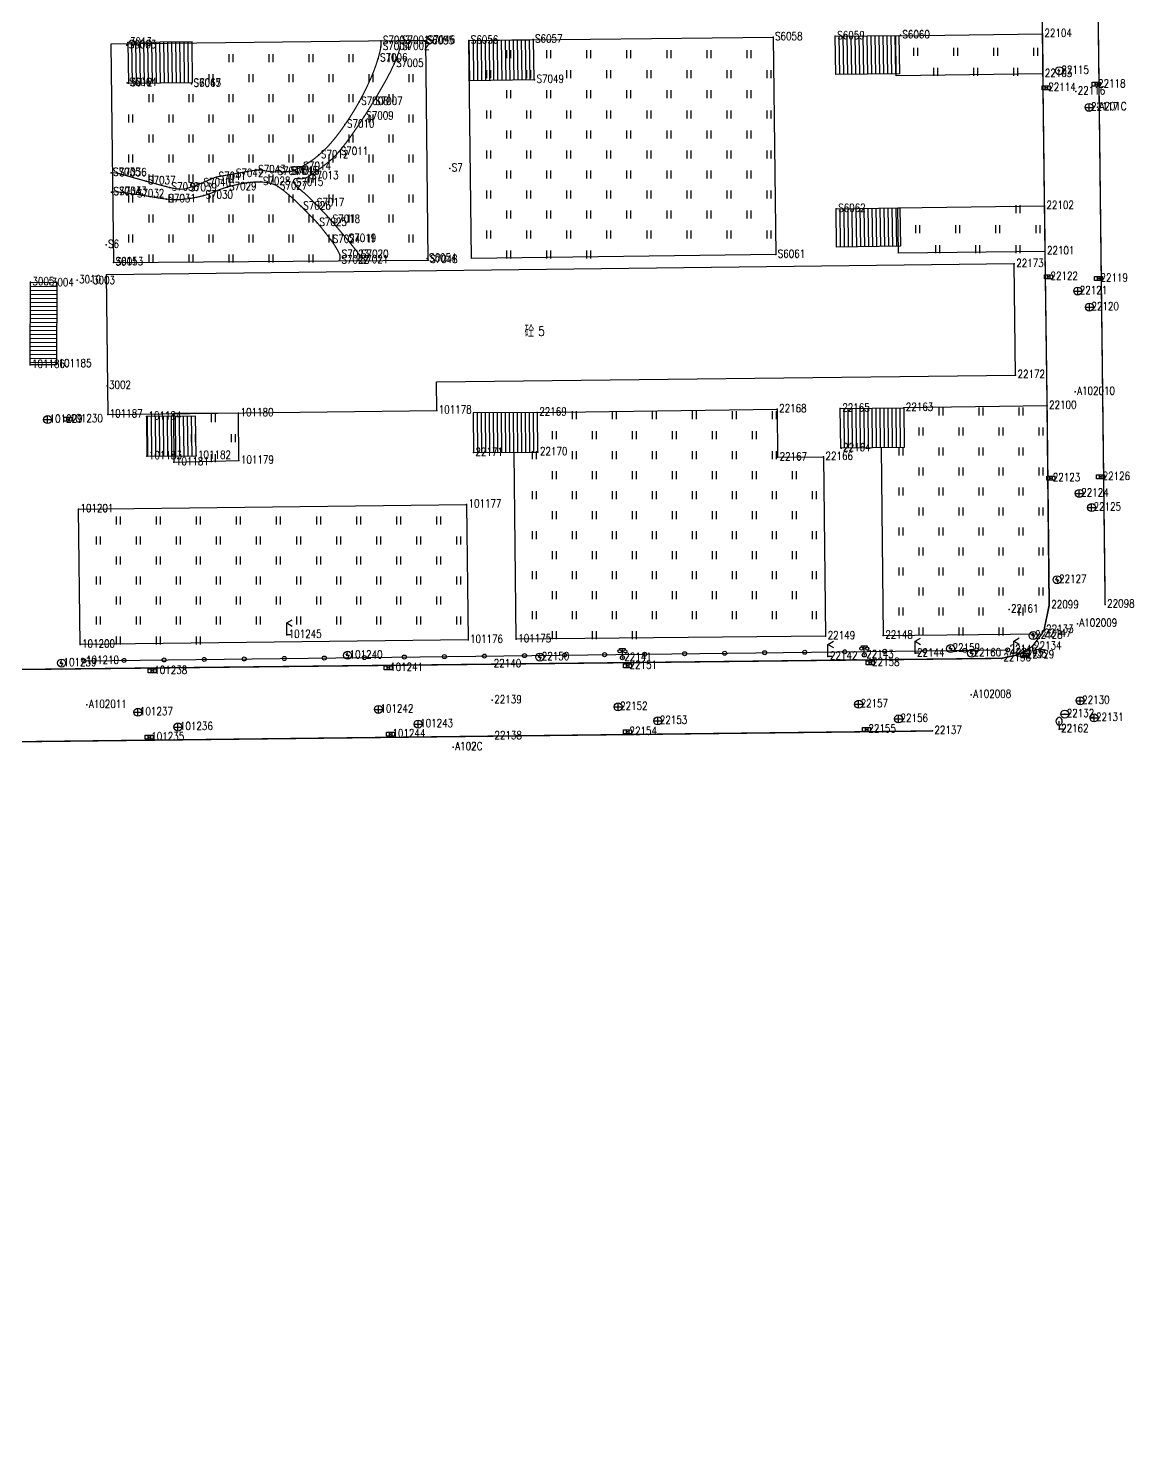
# Model space of a CAD drawing. Extents: x 871 to 1485, y 1110 to 1501.
# Drawn here: x 1347.4 to 1485.4, y 1109.8 to 1285.9 of the extents above; entities that cross this region are included whole.
import ezdxf
from ezdxf.enums import TextEntityAlignment as Align

# ---------------------------------------------------------------- set-up
doc = ezdxf.new("R2010")
doc.units = 0
doc.header["$LTSCALE"] = 0.5
doc.header["$PDSIZE"] = 0.2
doc.linetypes.add('X3', pattern=[5, 4, -1])
doc.layers.get('0').update_dxf_attribs({"linetype": 'CONTINUOUS'})
doc.layers.add('ASSIST', color=7, linetype='CONTINUOUS', plot=False)
for name, color, linetype in [('DLDW', 11, 'CONTINUOUS'), ('DLSS', 4, 'CONTINUOUS'), ('GXYZ', 2, 'CONTINUOUS'), ('JMD', 6, 'CONTINUOUS'), ('ZBTZ', 3, 'CONTINUOUS'), ('ZDH', 1, 'CONTINUOUS')]:
    doc.layers.add(name, color=color, linetype=linetype)
doc.styles.add('HZ', font='rs.shx', dxfattribs={"width": 0.8, "bigfont": 'hztxt.shx'})
doc.linetypes.add('1161', pattern='A,0,[149,AAA.SHX,S=0.15,R=0,X=0,Y=0],-1.6', length=1.6)

# ---------------------------------------------------------------- blocks, each defined once
blk = doc.blocks.new('gc097')
for p, q in [((-0.7, 2), (-0.7, 2.3)), ((-0.7, 2.3), (0.7, 2.3)), ((0, 0.5), (0, 2.3)), ((0.7, 2.3), (0.7, 2))]:
    blk.add_line(p, q)
for centre, radius in [((-0.7, 1.6), 0.4), ((0, 0), 0.5), ((0.73, 1.6), 0.4)]:
    blk.add_circle(centre, radius)
blk = doc.blocks.new('gc143')
for p, q in [((0, 1), (0, 2)), ((0, 1), (0, 0)), ((1, 0), (0, 0))]:
    blk.add_line(p, q)
for centre, start, end in [((0.225, 2), 102.68038, 257.31962), ((-0.225, 2), 282.68038, 77.31962)]:
    blk.add_arc(centre, 1.025, start, end)
blk = doc.blocks.new('gc052')
for p, q in [((0, 3), (1.39, 3.8)), ((0, 3), (1.39, 2.2)), ((0, 0), (0, 3)), ((1, 0), (0, 0))]:
    blk.add_line(p, q)
blk = doc.blocks.new('gc042')
blk.add_line((-1, 0), (1, 0))
blk.add_circle((0, 0), 1)
blk = doc.blocks.new('gc041')
for p, q in [((-1, 0.5), (1, 0.5)), ((-1, -0.5), (-1, 0.5)), ((-0.33, 0.5), (-0.33, -0.5)), ((0.33, 0.5), (0.33, -0.5)), ((1, 0.5), (1, -0.5)), ((1, -0.5), (-1, -0.5))]:
    blk.add_line(p, q)
blk = doc.blocks.new('gc043')
for p, q in [((-1, 0), (1, 0)), ((0, -1), (0, 1))]:
    blk.add_line(p, q)
blk.add_circle((0, 0), 1)
blk = doc.blocks.new('gc050')
for p, q in [((-0.35, 0), (0.05, 0.69)), ((-0.35, 0), (0.35, 0)), ((0.35, 0), (-0.06, -0.69))]:
    blk.add_line(p, q)
blk.add_circle((0, 0), 1)
blk = doc.blocks.new('gc188')
blk.add_circle((0, 0), 1)
blk = doc.blocks.new('gc170')
at = {"linetype": 'Continuous'}
blk.add_circle((0, 0), 0.5, dxfattribs=at)
blk = doc.blocks.new('gc323')
at = {"flags": 128}
for points in [[(-0.5, 0), (-0.5, 2)], [(0.5, 0), (0.5, 2)]]:
    blk.add_lwpolyline(points, dxfattribs=at)

msp = doc.modelspace()

# ---------------------------------------------------------------- linework, layer by layer
at = {"layer": 'ASSIST', "linetype": 'Continuous', "flags": 128}
for points in [[(1359.88, 1279.04), (1367.88, 1279.14), (1367.82, 1284.21), (1359.82, 1284.12)], [(1402.39, 1284.36), (1410.41, 1284.49), (1410.49, 1279.47), (1402.47, 1279.34)], [(1347.59, 1243.86), (1347.64, 1254.18), (1350.95, 1254.16), (1350.91, 1243.85)], [(1448.78, 1238.39), (1456.71, 1238.49), (1456.77, 1233.52), (1448.84, 1233.43)], [(1362.19, 1232.44), (1368.32, 1232.5), (1368.27, 1237.45), (1362.14, 1237.4)], [(1402.96, 1232.88), (1411.02, 1232.93), (1410.98, 1237.9), (1402.93, 1237.84)]]:
    msp.add_lwpolyline(points, close=True, dxfattribs=at)
for points, elevation in [([(1448.15, 1284.92), (1456.1, 1285.01), (1456.16, 1280.23), (1448.21, 1280.13)], -0.06), ([(1448.27, 1263.36), (1456.22, 1263.45), (1456.28, 1258.67), (1448.32, 1258.57)], -0.07)]:
    msp.add_lwpolyline(points, close=True, dxfattribs=dict(at, elevation=elevation))
msp.add_lwpolyline([(1354.34, 1206.86), (1469.67, 1208.24)], dxfattribs=at)
at = {"layer": 'DLSS', "linetype": 'Continuous', "const_width": 0.175, "flags": 128}
for points in [[(1480.04, 1455.48), (1480.28, 1433.69), (1479.59, 1405.43), (1481.85, 1213.92)], [(1473.21, 1355.64), (1474.02, 1285.2), (1474.07, 1280.2), (1474.27, 1263.71), (1474.34, 1258.03), (1474.6, 1238.74), (1474.88, 1213.81), (1474.23, 1210.75), (1473.97, 1210.26), (1472.73, 1208.65), (1470.95, 1207.62), (1468.9, 1207.18), (1405.25, 1206.45), (1342.91, 1205.75), (1341.04, 1208.75)], [(1460.28, 1198.11), (1405.34, 1197.46), (1185.35, 1194.86), (1181.21, 1194.7), (1178.12, 1194.63), (1169.91, 1193.95), (1160.64, 1192.83), (1153.46, 1191.63), (1141.84, 1189.13), (1126.8, 1184.82), (1111.38, 1179.02), (1097.35, 1172.43), (1084.6, 1165.25), (1072.9, 1158.29), (1053.39, 1146.69), (1039.51, 1138.39), (1032.84, 1134.46), (1024.77, 1130.12), (1023.39, 1129.44), (1014.66, 1125.38), (996.71, 1118.23), (983.05, 1114.36), (961.33, 1109.88)]]:
    msp.add_lwpolyline(points, dxfattribs=at)
at = {"layer": 'DLSS', "linetype": 'X3', "const_width": 0.15, "flags": 128}
for points in [[(1391.41, 1284.32, -0.019798), (1391.43, 1283.8, -0.044197), (1391.4, 1283.57, -0.01488), (1391.27, 1282.92, -0.012362), (1391.06, 1282.14, -0.030659), (1390.17, 1279.7, -0.024033), (1388.7, 1276.73, -0.012147), (1387.92, 1275.4, -0.010166), (1386.92, 1273.86, -0.027893), (1385.13, 1271.52, -0.039962), (1383.67, 1270.07, -0.027626), (1382.58, 1269.24, -0.029723), (1381.49, 1268.6, -0.020346), (1380.37, 1268.08, -0.076901), (1380.06, 1268, -0.002517), (1379.96, 1268, -0.003565), (1379.88, 1267.99, -0.011307), (1379.49, 1267.98, -0.003584), (1378.25, 1267.96, -0.058186), (1376.78, 1268.13, 0.091451), (1375.84, 1268.18, 0.007981), (1375.29, 1268.1, 0.001972), (1373.05, 1267.71, 0.001264), (1371.07, 1267.36, 0.014371), (1370.89, 1267.32, 0.049551), (1370.45, 1267.17, -0.014824), (1369.02, 1266.56, -0.005857), (1367.84, 1266.11, -0.012163), (1367.26, 1265.91, -0.087104), (1366.41, 1265.8, -0.052848), (1365.02, 1266.01, -0.001908), (1363.92, 1266.3, -0.001132), (1362.08, 1266.8, -0.003479), (1359.99, 1267.39, 0.004799), (1358.47, 1267.82, 0.05447), (1358.36, 1267.83, 0.00954), (1357.71, 1267.85)], [(1388.64, 1256.93, 0.037738), (1388.72, 1257.49, 0.163576), (1388.69, 1257.62, 0.020384), (1388.27, 1258.2, 0.008342), (1387.15, 1259.58, 0.000916), (1385.36, 1261.71, 0.007068), (1385.13, 1261.99, 0.007453), (1385.01, 1262.12, 0.000504), (1383.16, 1264.06, 0.036947), (1381.21, 1265.84, -0.096313), (1380.54, 1266.6, -0.642969), (1380.91, 1267.13, 0.194144), (1382.44, 1267.42, 0.027393), (1384.86, 1269.19, 0.045952), (1386.14, 1270.45, 0.019898), (1387.48, 1272.17, 0.013249), (1389.33, 1274.89, 0.012932), (1391.84, 1279.05, 0.023361), (1393.06, 1281.45, 0.022864), (1393.55, 1282.67, 0.03124), (1393.81, 1283.6, 0.055703), (1393.82, 1283.8, 0.02118), (1393.79, 1284.34)], [(1357.75, 1265.44, -0.009466), (1358.34, 1265.47, -0.035206), (1358.49, 1265.46, -0.002773), (1359.32, 1265.36, -0.001682), (1360.69, 1265.17, -0.009878), (1362.67, 1264.86, 0.010052), (1364.62, 1264.56, 0.057092), (1366.59, 1264.52, 0.041404), (1369.26, 1264.99, 0.040136), (1370.6, 1265.47, -0.033597), (1372.2, 1266.06, -0.033503), (1374.67, 1266.6, -0.047909), (1376.43, 1266.7, -0.054744), (1377.73, 1266.5, -0.080724), (1378.55, 1266.14, -0.031595), (1379.71, 1265.26, -0.019162), (1381.47, 1263.64, -0.003371), (1383.02, 1262.07, -0.011105), (1383.47, 1261.58, -0.014558), (1383.99, 1260.97, -0.006159), (1385.14, 1259.48, -0.025567), (1385.87, 1258.4, -0.0376), (1386.27, 1257.6, -0.098562), (1386.31, 1257.43, -0.032574), (1386.27, 1256.89)]]:
    msp.add_lwpolyline(points, format="xyb", dxfattribs=at)
at = {"layer": 'JMD', "linetype": 'Continuous'}
for p, q in [((1367.82, 1284.21), (1359.82, 1284.12)), ((1360.38, 1279.05), (1360.32, 1284.12)), ((1360.88, 1279.06), (1360.82, 1284.13)), ((1361.38, 1279.06), (1361.32, 1284.13)), ((1361.88, 1279.07), (1361.82, 1284.14)), ((1362.38, 1279.07), (1362.32, 1284.15)), ((1362.88, 1279.08), (1362.82, 1284.15)), ((1363.38, 1279.09), (1363.32, 1284.16)), ((1363.88, 1279.09), (1363.82, 1284.16)), ((1364.38, 1279.1), (1364.32, 1284.17)), ((1364.88, 1279.1), (1364.82, 1284.18)), ((1365.38, 1279.11), (1365.32, 1284.18)), ((1365.88, 1279.11), (1365.82, 1284.19)), ((1366.38, 1279.12), (1366.32, 1284.19)), ((1366.88, 1279.13), (1366.82, 1284.2)), ((1367.38, 1279.13), (1367.32, 1284.21)), ((1367.88, 1279.14), (1367.82, 1284.21)), ((1402.39, 1284.36), (1410.41, 1284.49)), ((1402.41, 1284.36), (1402.49, 1279.34)), ((1402.91, 1284.37), (1402.99, 1279.35)), ((1403.41, 1284.38), (1403.49, 1279.36)), ((1403.91, 1284.39), (1403.99, 1279.37)), ((1404.41, 1284.4), (1404.49, 1279.37)), ((1404.91, 1284.4), (1404.99, 1279.38)), ((1405.41, 1284.41), (1405.49, 1279.39)), ((1405.91, 1284.42), (1405.99, 1279.4)), ((1406.41, 1284.43), (1406.49, 1279.41)), ((1406.91, 1284.44), (1406.99, 1279.41)), ((1407.41, 1284.44), (1407.49, 1279.42)), ((1407.91, 1284.45), (1407.99, 1279.43)), ((1408.41, 1284.46), (1408.49, 1279.44)), ((1408.91, 1284.47), (1408.99, 1279.45)), ((1409.41, 1284.48), (1409.49, 1279.45)), ((1409.91, 1284.48), (1409.99, 1279.46)), ((1410.41, 1284.49), (1410.49, 1279.47)), ((1448.15, 1284.92, -0.06), (1456.1, 1285.01, -0.06)), ((1448.6, 1284.92, -0.06), (1448.66, 1280.14, -0.06)), ((1449.1, 1284.93, -0.06), (1449.16, 1280.15, -0.06)), ((1449.6, 1284.94, -0.06), (1449.66, 1280.15, -0.06)), ((1450.1, 1284.94, -0.06), (1450.16, 1280.16, -0.06)), ((1450.6, 1284.95, -0.06), (1450.66, 1280.16, -0.06)), ((1451.1, 1284.95, -0.06), (1451.16, 1280.17, -0.06)), ((1451.6, 1284.96, -0.06), (1451.66, 1280.17, -0.06)), ((1452.1, 1284.97, -0.06), (1452.16, 1280.18, -0.06)), ((1452.6, 1284.97, -0.06), (1452.66, 1280.19, -0.06)), ((1453.1, 1284.98, -0.06), (1453.16, 1280.19, -0.06)), ((1453.6, 1284.98, -0.06), (1453.66, 1280.2, -0.06)), ((1454.1, 1284.99, -0.06), (1454.16, 1280.2, -0.06)), ((1454.6, 1285, -0.06), (1454.66, 1280.21, -0.06)), ((1455.1, 1285, -0.06), (1455.16, 1280.22, -0.06)), ((1455.6, 1285.01, -0.06), (1455.66, 1280.22, -0.06)), ((1456.1, 1285.01, -0.06), (1456.16, 1280.23, -0.06)), ((1359.88, 1279.04), (1367.88, 1279.14)), ((1410.49, 1279.47), (1402.47, 1279.34)), ((1456.16, 1280.23, -0.06), (1448.21, 1280.13, -0.06)), ((1448.27, 1263.36, -0.07), (1456.22, 1263.45, -0.07)), ((1448.72, 1263.36, -0.07), (1448.78, 1258.58, -0.07)), ((1449.22, 1263.37, -0.07), (1449.28, 1258.58, -0.07)), ((1449.72, 1263.38, -0.07), (1449.78, 1258.59, -0.07)), ((1450.22, 1263.38, -0.07), (1450.28, 1258.6, -0.07)), ((1450.72, 1263.39, -0.07), (1450.78, 1258.6, -0.07)), ((1451.22, 1263.39, -0.07), (1451.28, 1258.61, -0.07)), ((1451.72, 1263.4, -0.07), (1451.78, 1258.61, -0.07)), ((1452.22, 1263.4, -0.07), (1452.28, 1258.62, -0.07)), ((1452.72, 1263.41, -0.07), (1452.78, 1258.63, -0.07)), ((1453.22, 1263.42, -0.07), (1453.28, 1258.63, -0.07)), ((1453.72, 1263.42, -0.07), (1453.78, 1258.64, -0.07)), ((1454.22, 1263.43, -0.07), (1454.28, 1258.64, -0.07)), ((1454.72, 1263.43, -0.07), (1454.78, 1258.65, -0.07)), ((1455.22, 1263.44, -0.07), (1455.28, 1258.65, -0.07)), ((1455.72, 1263.45, -0.07), (1455.78, 1258.66, -0.07)), ((1456.22, 1263.45, -0.07), (1456.28, 1258.67, -0.07)), ((1456.28, 1258.67, -0.07), (1448.32, 1258.57, -0.07)), ((1347.59, 1243.86), (1347.64, 1254.18)), ((1347.64, 1254.18), (1350.95, 1254.16)), ((1350.95, 1254.16), (1350.91, 1243.85)), ((1347.63, 1253.18), (1350.95, 1253.16)), ((1347.63, 1252.68), (1350.95, 1252.66)), ((1347.64, 1253.68), (1350.95, 1253.66)), ((1347.62, 1251.18), (1350.94, 1251.16)), ((1347.62, 1250.68), (1350.94, 1250.66)), ((1347.63, 1252.18), (1350.95, 1252.16)), ((1347.63, 1251.68), (1350.94, 1251.66)), ((1347.61, 1249.18), (1350.93, 1249.16)), ((1347.62, 1250.18), (1350.94, 1250.16)), ((1347.62, 1249.68), (1350.93, 1249.66)), ((1347.61, 1248.68), (1350.93, 1248.66)), ((1347.61, 1248.18), (1350.93, 1248.16)), ((1347.61, 1247.68), (1350.92, 1247.66)), ((1347.61, 1247.18), (1350.92, 1247.16)), ((1347.6, 1246.68), (1350.92, 1246.66)), ((1347.6, 1246.18), (1350.92, 1246.16)), ((1347.6, 1245.68), (1350.91, 1245.66)), ((1347.6, 1245.18), (1350.91, 1245.16)), ((1347.59, 1244.68), (1350.91, 1244.66)), ((1347.59, 1244.18), (1350.91, 1244.16)), ((1448.78, 1238.39), (1456.71, 1238.49)), ((1449.21, 1238.4), (1449.27, 1233.43)), ((1449.71, 1238.4), (1449.77, 1233.44)), ((1450.21, 1238.41), (1450.27, 1233.44)), ((1450.71, 1238.42), (1450.77, 1233.45)), ((1451.21, 1238.42), (1451.27, 1233.45)), ((1451.71, 1238.43), (1451.77, 1233.46)), ((1452.21, 1238.43), (1452.27, 1233.47)), ((1452.71, 1238.44), (1452.77, 1233.47)), ((1453.21, 1238.45), (1453.27, 1233.48)), ((1453.71, 1238.45), (1453.77, 1233.49)), ((1454.21, 1238.46), (1454.27, 1233.49)), ((1454.71, 1238.46), (1454.77, 1233.5)), ((1455.21, 1238.47), (1455.27, 1233.5)), ((1455.71, 1238.48), (1455.77, 1233.51)), ((1456.21, 1238.48), (1456.27, 1233.52)), ((1456.71, 1238.49), (1456.77, 1233.52)), ((1368.27, 1237.45), (1362.14, 1237.4)), ((1362.32, 1232.44), (1362.27, 1237.4)), ((1362.82, 1232.45), (1362.77, 1237.4)), ((1363.32, 1232.45), (1363.27, 1237.41)), ((1363.82, 1232.46), (1363.77, 1237.41)), ((1364.32, 1232.46), (1364.27, 1237.42)), ((1364.82, 1232.47), (1364.77, 1237.42)), ((1365.32, 1232.47), (1365.27, 1237.42)), ((1365.82, 1232.48), (1365.77, 1237.43)), ((1366.32, 1232.48), (1366.27, 1237.43)), ((1366.82, 1232.48), (1366.77, 1237.44)), ((1367.32, 1232.49), (1367.27, 1237.44)), ((1367.82, 1232.49), (1367.77, 1237.45)), ((1368.32, 1232.5), (1368.27, 1237.45)), ((1410.98, 1237.9), (1402.93, 1237.84)), ((1403.02, 1232.88), (1402.98, 1237.84)), ((1403.52, 1232.88), (1403.48, 1237.85)), ((1404.02, 1232.88), (1403.98, 1237.85)), ((1404.52, 1232.89), (1404.48, 1237.85)), ((1405.02, 1232.89), (1404.98, 1237.86)), ((1405.52, 1232.89), (1405.48, 1237.86)), ((1406.02, 1232.9), (1405.98, 1237.87)), ((1406.52, 1232.9), (1406.48, 1237.87)), ((1407.02, 1232.9), (1406.98, 1237.87)), ((1407.52, 1232.91), (1407.48, 1237.88)), ((1408.02, 1232.91), (1407.98, 1237.88)), ((1408.52, 1232.92), (1408.48, 1237.88)), ((1409.02, 1232.92), (1408.98, 1237.89)), ((1409.52, 1232.92), (1409.48, 1237.89)), ((1410.02, 1232.93), (1409.98, 1237.89)), ((1410.52, 1232.93), (1410.48, 1237.9)), ((1411.02, 1232.93), (1410.98, 1237.9)), ((1402.96, 1232.88), (1411.02, 1232.93)), ((1456.77, 1233.52), (1448.84, 1233.43)), ((1362.19, 1232.44), (1368.32, 1232.5))]:
    msp.add_line(p, q, dxfattribs=at)
at = {"layer": 'JMD', "linetype": 'Continuous', "elevation": 10.66, "flags": 128}
msp.add_lwpolyline([(1357.29, 1237.66), (1398.38, 1238.15), (1398.34, 1241.73), (1470.66, 1242.58), (1470.5, 1256.46), (1357.08, 1255.08)], close=True, dxfattribs=at)
at = {"layer": 'ZBTZ', "linetype": '1161', "flags": 128}
for points in [[(1358.01, 1256.65), (1397.31, 1256.95), (1397, 1284.38), (1357.7, 1283.93)], [(1474.02, 1285.2), (1474.07, 1280.2), (1455.77, 1279.97), (1455.71, 1284.97)], [(1474.27, 1263.71), (1474.34, 1258.03), (1456.04, 1257.8), (1455.97, 1263.47)], [(1454.15, 1210.03), (1473.97, 1210.26), (1474.23, 1210.75), (1474.88, 1213.81), (1474.6, 1238.74), (1456.71, 1238.49), (1456.77, 1233.52), (1453.87, 1233.49)]]:
    msp.add_lwpolyline(points, close=True, dxfattribs=at)
for points, elevation in [([(1440.38, 1284.8), (1440.72, 1257.62), (1402.72, 1257.15), (1402.39, 1284.36)], 0.03), ([(1440.89, 1238.3), (1440.95, 1232.3), (1446.68, 1232.35), (1446.95, 1209.95), (1408.31, 1209.56), (1408.07, 1232.9), (1411.02, 1232.93), (1410.98, 1237.9)], 13.62), ([(1365.56, 1231.68), (1373.68, 1231.89), (1373.64, 1237.82), (1365.51, 1237.76)], 10.21), ([(1402.1, 1226.42), (1402.29, 1209.5), (1353.84, 1208.89), (1353.64, 1225.84)], 10.39)]:
    msp.add_lwpolyline(points, close=True, dxfattribs=dict(at, elevation=elevation))
at = {"layer": 'ZDH', "linetype": 'Continuous'}
for p in [(1359.82, 1284.12, 14.26), (1391.41, 1284.32, 10.55), (1393.79, 1284.34, 10.56), (1396.87, 1284.28, 0.03), (1397, 1284.38, 10.23), (1402.39, 1284.36, -0.04), (1410.41, 1284.49, 0.03), (1440.38, 1284.8, 0.03), (1448.15, 1284.92, -0.06), (1456.28, 1285.03, 0.03), (1474.02, 1285.2, 13.44), (1359.67, 1283.78, -0.03), (1391.4, 1283.57, 10.28), (1393.81, 1283.6, 10.29), (1391.06, 1282.14, 10.28), (1393.06, 1281.45, 10.32), (1476.14, 1280.6, 13.43), (1359.73, 1279.08, -0.03), (1359.88, 1279.04, 14.26), (1367.76, 1278.98, 10.28), (1367.77, 1278.98, -2.97), (1410.6, 1279.47, 10.41), (1474.07, 1280.2, 13.41), (1480.72, 1278.9, 13.4), (1474.5, 1278.45, 13.39), (1478.18, 1278.02, 13.44), (1388.7, 1276.73, 10.35), (1390.44, 1276.71, 10.33), (1479.84, 1276.02, 13.4), (1480.88, 1276.05, 13.4), (1480.88, 1276.05, 13.4), (1386.92, 1273.86, 10.36), (1389.33, 1274.89, 10.32), (1383.67, 1270.07, 10.35), (1386.14, 1270.45, 10.32), (1375.84, 1268.18, 10.35), (1381.49, 1268.6, 10.36), (1400, 1268.39, 11.7), (1400, 1268.39, 10.7), (1357.71, 1267.85, 10.55), (1358.47, 1267.82, 10.31), (1362.08, 1266.8, 10.27), (1369.02, 1266.56, 10.33), (1370.89, 1267.32, 10.33), (1373.05, 1267.71, 10.33), (1376.43, 1266.7, 10.36), (1378.25, 1267.96, 10.37), (1379.88, 1267.99, 10.36), (1380.06, 1268, 10.37), (1380.54, 1266.6, 10.37), (1382.44, 1267.42, 10.36), (1357.75, 1265.44, 10.55), (1358.49, 1265.46, 10.31), (1360.69, 1265.17, 10.28), (1364.62, 1264.56, 10.31), (1365.02, 1266.01, 10.29), (1367.26, 1265.91, 10.3), (1369.26, 1264.99, 10.31), (1372.2, 1266.06, 10.3), (1378.55, 1266.14, 10.38), (1381.47, 1263.64, 10.36), (1383.16, 1264.06, 10.36), (1448.27, 1263.36, -0.07), (1474.27, 1263.71, 13.33), (1383.47, 1261.58, 10.35), (1385.13, 1261.99, 10.36), (1385.14, 1259.48, 10.34), (1387.15, 1259.58, 10.35), (1357.09, 1258.84, -0.25), (1386.27, 1257.6, 10.3), (1388.69, 1257.62, 10.31), (1440.72, 1257.62, 0.03), (1474.34, 1258.03, 13.3), (1358.01, 1256.65, 14.39), (1358.04, 1256.67, 0.03), (1386.23, 1256.89, 10.55), (1388.64, 1256.93, 10.55), (1397.18, 1257.14, 0.03), (1397.31, 1256.95, 10.67), (1470.5, 1256.46, 14.28), (1347.64, 1254.18, 14.24), (1350.07, 1254.05, 14.24), (1353.47, 1254.42, 14.26), (1355.22, 1254.32, 14.26), (1474.78, 1254.86, 13.29), (1481.02, 1254.62, 13.27), (1478.43, 1253.07, 13.31), (1479.89, 1251.06, 13.29), (1347.59, 1243.86, 10.21), (1350.91, 1243.95, 10.24), (1470.66, 1242.58, 14.29), (1357.21, 1241.23, 14.26), (1478.1, 1240.49, 13.27), (1398.38, 1238.15, 10.67), (1440.89, 1238.3, 13.62), (1448.78, 1238.39, 14.27), (1456.71, 1238.49, 13.84), (1474.6, 1238.74, 13.21), (1349.79, 1237.01, 10.19), (1352.32, 1237.05, 10.18), (1357.29, 1237.66, 10.66), (1362.14, 1237.4, 10.66), (1373.64, 1237.82, 10.62), (1410.94, 1237.9, 12.56), (1402.96, 1232.88, 14.26), (1411.02, 1232.93, 12.57), (1448.88, 1233.43, 13.69), (1362.19, 1232.44, 10.23), (1365.56, 1231.68, 10.21), (1368.32, 1232.5, 10.15), (1373.68, 1231.89, 10.2), (1440.95, 1232.3, 13.63), (1446.68, 1232.35, 13.62), (1475.06, 1229.69, 13.15), (1481.29, 1229.85, 13.15), (1478.62, 1227.79, 13.18), (1353.64, 1225.84, 10.28), (1402.1, 1226.42, 10.39), (1480.16, 1226.01, 13.16), (1475.85, 1217, 13.09), (1474.88, 1213.81, 13.07), (1481.85, 1213.92, 13.09), (1469.85, 1213.3, 13.05), (1379.65, 1210.11, 11.15), (1454.15, 1210.03, 12.65), (1472.86, 1210.02, 12.97), (1473.97, 1210.26, 12.95), (1474.23, 1210.75, 12.92), (1478.38, 1211.51, 13.13), (1353.84, 1208.89, 10.56), (1402.29, 1209.5, 11.57), (1408.31, 1209.56, 11.7), (1446.95, 1209.95, 12.48), (1462.55, 1208.4, 12.84), (1469.67, 1208.24, 12.92), (1472.73, 1208.65, 12.9), (1351.53, 1206.59, 10.55), (1354.34, 1206.86, 10.6), (1387.25, 1207.56, 11.3), (1405.25, 1206.45, 11.48), (1411.25, 1207.34, 11.75), (1421.56, 1207.26, 11.97), (1447.24, 1207.43, 12.49), (1451.77, 1207.6, 12.59), (1452.5, 1206.61, 12.44), (1458.11, 1207.81, 12.75), (1465.18, 1207.82, 12.88), (1468.9, 1207.18, 12.81), (1470.44, 1207.84, 12.97), (1470.95, 1207.62, 12.85), (1471.82, 1207.58, 12.87), (1362.86, 1205.61, 10.64), (1392.31, 1205.98, 11.21), (1422.21, 1206.26, 11.84), (1354.69, 1201.37, 10.55), (1405.32, 1201.95, 11.56), (1451.07, 1201.44, 12.47), (1465.14, 1202.64, 12.78), (1478.73, 1201.88, 13.1), (1361.07, 1200.45, 10.65), (1391.1, 1200.8, 11.26), (1421.03, 1201.12, 11.86), (1456.05, 1199.62, 12.53), (1476.81, 1200.22, 13.06), (1480.47, 1199.74, 13.14), (1366.06, 1198.6, 10.73), (1392.6, 1197.71, 11.22), (1396.06, 1198.96, 11.32), (1422.2, 1197.99, 11.83), (1425.99, 1199.37, 11.95), (1452.04, 1198.31, 12.39), (1460.28, 1198.11, 12.57), (1476.1, 1198.32, 13.4), (1476.12, 1198.32, 13.02), (1362.48, 1197.33, 10.63), (1400.43, 1196.09, 11.55), (1400.43, 1196.09, 11.55), (1400.45, 1196.1, 11.55), (1405.34, 1197.46, 11.46)]:
    msp.add_point(p, dxfattribs=at)

# ---------------------------------------------------------------- block references
at = {"layer": 'DLDW', "linetype": 'Continuous', "xscale": 0.5, "yscale": 0.5}
for p in [(1421.56, 1207.26, 11.97), (1451.77, 1207.6, 12.59)]:
    msp.add_blockref('gc097', p, dxfattribs=at)
at = {"layer": 'DLSS', "linetype": 'Continuous', "xscale": 0.5, "yscale": 0.5}
for p in [(1379.65, 1210.11, 11.15), (1447.24, 1207.43, 12.49), (1458.11, 1207.81, 12.75), (1470.44, 1207.84, 12.97)]:
    msp.add_blockref('gc052', p, dxfattribs=at)
at = {"layer": 'GXYZ', "linetype": 'Continuous', "xscale": 0.5, "yscale": 0.5}
for name, p in [('gc188', (1476.14, 1280.6, 13.43)), ('gc041', (1474.5, 1278.45, 13.39)), ('gc041', (1480.72, 1278.9, 13.4)), ('gc043', (1479.84, 1276.02, 13.4)), ('gc041', (1474.78, 1254.86, 13.29)), ('gc041', (1481.02, 1254.62, 13.27)), ('gc043', (1478.43, 1253.07, 13.31)), ('gc043', (1479.89, 1251.06, 13.29)), ('gc043', (1349.79, 1237.01, 10.19)), ('gc041', (1352.32, 1237.05, 10.18)), ('gc041', (1475.06, 1229.69, 13.15)), ('gc041', (1481.29, 1229.85, 13.15)), ('gc043', (1478.62, 1227.79, 13.18)), ('gc043', (1480.16, 1226.01, 13.16)), ('gc050', (1475.85, 1217, 13.09)), ('gc050', (1472.86, 1210.02, 12.97)), ('gc050', (1462.55, 1208.4, 12.84)), ('gc050', (1465.18, 1207.82, 12.88)), ('gc050', (1351.53, 1206.59, 10.55)), ('gc050', (1387.25, 1207.56, 11.3)), ('gc050', (1411.25, 1207.34, 11.75)), ('gc041', (1422.21, 1206.26, 11.84)), ('gc041', (1452.5, 1206.61, 12.44)), ('gc041', (1471.82, 1207.58, 12.87)), ('gc041', (1362.86, 1205.61, 10.64)), ('gc041', (1392.31, 1205.98, 11.21)), ('gc043', (1391.1, 1200.8, 11.26)), ('gc043', (1421.03, 1201.12, 11.86)), ('gc043', (1451.07, 1201.44, 12.47)), ('gc043', (1478.73, 1201.88, 13.1)), ('gc043', (1361.07, 1200.45, 10.65)), ('gc043', (1396.06, 1198.96, 11.32)), ('gc043', (1425.99, 1199.37, 11.95)), ('gc043', (1456.05, 1199.62, 12.53)), ('gc042', (1476.81, 1200.22, 13.06)), ('gc043', (1480.47, 1199.74, 13.14)), ('gc043', (1366.06, 1198.6, 10.73)), ('gc041', (1392.6, 1197.71, 11.22)), ('gc041', (1422.2, 1197.99, 11.83)), ('gc041', (1452.04, 1198.31, 12.39)), ('gc041', (1362.48, 1197.33, 10.63))]:
    msp.add_blockref(name, p, dxfattribs=at)
at = {"layer": 'ZBTZ', "linetype": 'Continuous', "xscale": 0.5, "yscale": 0.5}
for name, p in [('gc323', (1372.7, 1281.65)), ('gc323', (1377.7, 1281.65)), ('gc323', (1382.7, 1281.65)), ('gc323', (1387.7, 1281.65)), ('gc323', (1392.7, 1281.65)), ('gc323', (1407.39, 1282.15)), ('gc323', (1412.39, 1282.15)), ('gc323', (1417.39, 1282.15)), ('gc323', (1422.39, 1282.15)), ('gc323', (1427.39, 1282.15)), ('gc323', (1432.39, 1282.15)), ('gc323', (1437.39, 1282.15)), ('gc323', (1458.21, 1282.47)), ('gc323', (1463.21, 1282.47)), ('gc323', (1468.21, 1282.47)), ('gc323', (1473.21, 1282.47)), ('gc323', (1404.89, 1279.65)), ('gc323', (1409.89, 1279.65)), ('gc323', (1414.89, 1279.65)), ('gc323', (1419.89, 1279.65)), ('gc323', (1424.89, 1279.65)), ('gc323', (1429.89, 1279.65)), ('gc323', (1434.89, 1279.65)), ('gc323', (1439.89, 1279.65)), ('gc323', (1460.71, 1279.97)), ('gc323', (1465.71, 1279.97)), ('gc323', (1470.71, 1279.97)), ('gc323', (1370.2, 1279.15)), ('gc323', (1375.2, 1279.15)), ('gc323', (1380.2, 1279.15)), ('gc323', (1385.2, 1279.15)), ('gc323', (1390.2, 1279.15)), ('gc323', (1395.2, 1279.15)), ('gc323', (1362.7, 1276.65)), ('gc323', (1367.7, 1276.65)), ('gc323', (1372.7, 1276.65)), ('gc323', (1377.7, 1276.65)), ('gc323', (1382.7, 1276.65)), ('gc323', (1387.7, 1276.65)), ('gc323', (1392.7, 1276.65)), ('gc323', (1407.39, 1277.15)), ('gc323', (1412.39, 1277.15)), ('gc323', (1417.39, 1277.15)), ('gc323', (1422.39, 1277.15)), ('gc323', (1427.39, 1277.15)), ('gc323', (1432.39, 1277.15)), ('gc323', (1437.39, 1277.15)), ('gc323', (1360.2, 1274.15)), ('gc323', (1365.2, 1274.15)), ('gc323', (1370.2, 1274.15)), ('gc323', (1375.2, 1274.15)), ('gc323', (1380.2, 1274.15)), ('gc323', (1385.2, 1274.15)), ('gc323', (1390.2, 1274.15)), ('gc323', (1395.2, 1274.15)), ('gc323', (1404.89, 1274.65)), ('gc323', (1409.89, 1274.65)), ('gc323', (1414.89, 1274.65)), ('gc323', (1419.89, 1274.65)), ('gc323', (1424.89, 1274.65)), ('gc323', (1429.89, 1274.65)), ('gc323', (1434.89, 1274.65)), ('gc323', (1439.89, 1274.65)), ('gc323', (1362.7, 1271.65)), ('gc323', (1367.7, 1271.65)), ('gc323', (1372.7, 1271.65)), ('gc323', (1377.7, 1271.65)), ('gc323', (1382.7, 1271.65)), ('gc323', (1387.7, 1271.65)), ('gc323', (1392.7, 1271.65)), ('gc323', (1407.39, 1272.15)), ('gc323', (1412.39, 1272.15)), ('gc323', (1417.39, 1272.15)), ('gc323', (1422.39, 1272.15)), ('gc323', (1427.39, 1272.15)), ('gc323', (1432.39, 1272.15)), ('gc323', (1437.39, 1272.15)), ('gc323', (1360.2, 1269.15)), ('gc323', (1365.2, 1269.15)), ('gc323', (1370.2, 1269.15)), ('gc323', (1375.2, 1269.15)), ('gc323', (1380.2, 1269.15)), ('gc323', (1385.2, 1269.15)), ('gc323', (1390.2, 1269.15)), ('gc323', (1395.2, 1269.15)), ('gc323', (1404.89, 1269.65)), ('gc323', (1409.89, 1269.65)), ('gc323', (1414.89, 1269.65)), ('gc323', (1419.89, 1269.65)), ('gc323', (1424.89, 1269.65)), ('gc323', (1429.89, 1269.65)), ('gc323', (1434.89, 1269.65)), ('gc323', (1439.89, 1269.65)), ('gc323', (1407.39, 1267.15)), ('gc323', (1412.39, 1267.15)), ('gc323', (1417.39, 1267.15)), ('gc323', (1422.39, 1267.15)), ('gc323', (1427.39, 1267.15)), ('gc323', (1432.39, 1267.15)), ('gc323', (1437.39, 1267.15)), ('gc323', (1362.7, 1266.65)), ('gc323', (1367.7, 1266.65)), ('gc323', (1372.7, 1266.65)), ('gc323', (1377.7, 1266.65)), ('gc323', (1382.7, 1266.65)), ('gc323', (1387.7, 1266.65)), ('gc323', (1392.7, 1266.65)), ('gc323', (1360.2, 1264.15)), ('gc323', (1365.2, 1264.15)), ('gc323', (1370.2, 1264.15)), ('gc323', (1375.2, 1264.15)), ('gc323', (1380.2, 1264.15)), ('gc323', (1385.2, 1264.15)), ('gc323', (1390.2, 1264.15)), ('gc323', (1395.2, 1264.15)), ('gc323', (1404.89, 1264.65)), ('gc323', (1409.89, 1264.65)), ('gc323', (1414.89, 1264.65)), ('gc323', (1419.89, 1264.65)), ('gc323', (1424.89, 1264.65)), ('gc323', (1429.89, 1264.65)), ('gc323', (1434.89, 1264.65)), ('gc323', (1439.89, 1264.65)), ('gc323', (1407.39, 1262.15)), ('gc323', (1412.39, 1262.15)), ('gc323', (1417.39, 1262.15)), ('gc323', (1422.39, 1262.15)), ('gc323', (1427.39, 1262.15)), ('gc323', (1432.39, 1262.15)), ('gc323', (1437.39, 1262.15)), ('gc323', (1470.97, 1262.8)), ('gc323', (1362.7, 1261.65)), ('gc323', (1367.7, 1261.65)), ('gc323', (1372.7, 1261.65)), ('gc323', (1377.7, 1261.65)), ('gc323', (1382.7, 1261.65)), ('gc323', (1387.7, 1261.65)), ('gc323', (1392.7, 1261.65)), ('gc323', (1458.47, 1260.3)), ('gc323', (1463.47, 1260.3)), ('gc323', (1468.47, 1260.3)), ('gc323', (1473.47, 1260.3)), ('gc323', (1360.2, 1259.15)), ('gc323', (1365.2, 1259.15)), ('gc323', (1370.2, 1259.15)), ('gc323', (1375.2, 1259.15)), ('gc323', (1380.2, 1259.15)), ('gc323', (1385.2, 1259.15)), ('gc323', (1390.2, 1259.15)), ('gc323', (1395.2, 1259.15)), ('gc323', (1404.89, 1259.65)), ('gc323', (1409.89, 1259.65)), ('gc323', (1414.89, 1259.65)), ('gc323', (1419.89, 1259.65)), ('gc323', (1424.89, 1259.65)), ('gc323', (1429.89, 1259.65)), ('gc323', (1434.89, 1259.65)), ('gc323', (1439.89, 1259.65)), ('gc323', (1362.7, 1256.65)), ('gc323', (1367.7, 1256.65)), ('gc323', (1372.7, 1256.65)), ('gc323', (1377.7, 1256.65)), ('gc323', (1382.7, 1256.65)), ('gc323', (1407.39, 1257.15)), ('gc323', (1412.39, 1257.15)), ('gc323', (1417.39, 1257.15)), ('gc323', (1460.97, 1257.8)), ('gc323', (1465.97, 1257.8)), ('gc323', (1470.97, 1257.8)), ('gc323', (1461.37, 1237.53)), ('gc323', (1466.37, 1237.53)), ('gc323', (1471.37, 1237.53)), ('gc323', (1370.51, 1236.68)), ('gc323', (1415.57, 1237.06)), ('gc323', (1420.57, 1237.06)), ('gc323', (1425.57, 1237.06)), ('gc323', (1430.57, 1237.06)), ('gc323', (1435.57, 1237.06)), ('gc323', (1440.57, 1237.06)), ('gc323', (1368.01, 1234.18)), ('gc323', (1373.01, 1234.18)), ('gc323', (1413.07, 1234.56)), ('gc323', (1418.07, 1234.56)), ('gc323', (1423.07, 1234.56)), ('gc323', (1428.07, 1234.56)), ('gc323', (1433.07, 1234.56)), ('gc323', (1438.07, 1234.56)), ('gc323', (1458.87, 1235.03)), ('gc323', (1463.87, 1235.03)), ('gc323', (1468.87, 1235.03)), ('gc323', (1473.87, 1235.03)), ('gc323', (1410.57, 1232.06)), ('gc323', (1415.57, 1232.06)), ('gc323', (1420.57, 1232.06)), ('gc323', (1425.57, 1232.06)), ('gc323', (1430.57, 1232.06)), ('gc323', (1435.57, 1232.06)), ('gc323', (1440.57, 1232.06)), ('gc323', (1456.37, 1232.53)), ('gc323', (1461.37, 1232.53)), ('gc323', (1466.37, 1232.53)), ('gc323', (1471.37, 1232.53)), ('gc323', (1370.51, 1231.68)), ('gc323', (1413.07, 1229.56)), ('gc323', (1418.07, 1229.56)), ('gc323', (1423.07, 1229.56)), ('gc323', (1428.07, 1229.56)), ('gc323', (1433.07, 1229.56)), ('gc323', (1438.07, 1229.56)), ('gc323', (1443.07, 1229.56)), ('gc323', (1458.87, 1230.03)), ('gc323', (1463.87, 1230.03)), ('gc323', (1468.87, 1230.03)), ('gc323', (1473.87, 1230.03)), ('gc323', (1410.57, 1227.06)), ('gc323', (1415.57, 1227.06)), ('gc323', (1420.57, 1227.06)), ('gc323', (1425.57, 1227.06)), ('gc323', (1430.57, 1227.06)), ('gc323', (1435.57, 1227.06)), ('gc323', (1440.57, 1227.06)), ('gc323', (1445.57, 1227.06)), ('gc323', (1456.37, 1227.53)), ('gc323', (1461.37, 1227.53)), ('gc323', (1466.37, 1227.53)), ('gc323', (1471.37, 1227.53)), ('gc323', (1458.87, 1225.03)), ('gc323', (1463.87, 1225.03)), ('gc323', (1468.87, 1225.03)), ('gc323', (1473.87, 1225.03)), ('gc323', (1358.64, 1223.89)), ('gc323', (1363.64, 1223.89)), ('gc323', (1368.64, 1223.89)), ('gc323', (1373.64, 1223.89)), ('gc323', (1378.64, 1223.89)), ('gc323', (1383.64, 1223.89)), ('gc323', (1388.64, 1223.89)), ('gc323', (1393.64, 1223.89)), ('gc323', (1398.64, 1223.89)), ('gc323', (1413.07, 1224.56)), ('gc323', (1418.07, 1224.56)), ('gc323', (1423.07, 1224.56)), ('gc323', (1428.07, 1224.56)), ('gc323', (1433.07, 1224.56)), ('gc323', (1438.07, 1224.56)), ('gc323', (1443.07, 1224.56)), ('gc323', (1356.14, 1221.39)), ('gc323', (1361.14, 1221.39)), ('gc323', (1366.14, 1221.39)), ('gc323', (1371.14, 1221.39)), ('gc323', (1376.14, 1221.39)), ('gc323', (1381.14, 1221.39)), ('gc323', (1386.14, 1221.39)), ('gc323', (1391.14, 1221.39)), ('gc323', (1396.14, 1221.39)), ('gc323', (1401.14, 1221.39)), ('gc323', (1410.57, 1222.06)), ('gc323', (1415.57, 1222.06)), ('gc323', (1420.57, 1222.06)), ('gc323', (1425.57, 1222.06)), ('gc323', (1430.57, 1222.06)), ('gc323', (1435.57, 1222.06)), ('gc323', (1440.57, 1222.06)), ('gc323', (1445.57, 1222.06)), ('gc323', (1456.37, 1222.53)), ('gc323', (1461.37, 1222.53)), ('gc323', (1466.37, 1222.53)), ('gc323', (1471.37, 1222.53)), ('gc323', (1413.07, 1219.56)), ('gc323', (1418.07, 1219.56)), ('gc323', (1423.07, 1219.56)), ('gc323', (1428.07, 1219.56)), ('gc323', (1433.07, 1219.56)), ('gc323', (1438.07, 1219.56)), ('gc323', (1443.07, 1219.56)), ('gc323', (1458.87, 1220.03)), ('gc323', (1463.87, 1220.03)), ('gc323', (1468.87, 1220.03)), ('gc323', (1473.87, 1220.03)), ('gc323', (1358.64, 1218.89)), ('gc323', (1363.64, 1218.89)), ('gc323', (1368.64, 1218.89)), ('gc323', (1373.64, 1218.89)), ('gc323', (1378.64, 1218.89)), ('gc323', (1383.64, 1218.89)), ('gc323', (1388.64, 1218.89)), ('gc323', (1393.64, 1218.89)), ('gc323', (1398.64, 1218.89)), ('gc323', (1356.14, 1216.39)), ('gc323', (1361.14, 1216.39)), ('gc323', (1366.14, 1216.39)), ('gc323', (1371.14, 1216.39)), ('gc323', (1376.14, 1216.39)), ('gc323', (1381.14, 1216.39)), ('gc323', (1386.14, 1216.39)), ('gc323', (1391.14, 1216.39)), ('gc323', (1396.14, 1216.39)), ('gc323', (1401.14, 1216.39)), ('gc323', (1410.57, 1217.06)), ('gc323', (1415.57, 1217.06)), ('gc323', (1420.57, 1217.06)), ('gc323', (1425.57, 1217.06)), ('gc323', (1430.57, 1217.06)), ('gc323', (1435.57, 1217.06)), ('gc323', (1440.57, 1217.06)), ('gc323', (1445.57, 1217.06)), ('gc323', (1456.37, 1217.53)), ('gc323', (1461.37, 1217.53)), ('gc323', (1466.37, 1217.53)), ('gc323', (1471.37, 1217.53)), ('gc323', (1413.07, 1214.56)), ('gc323', (1418.07, 1214.56)), ('gc323', (1423.07, 1214.56)), ('gc323', (1428.07, 1214.56)), ('gc323', (1433.07, 1214.56)), ('gc323', (1438.07, 1214.56)), ('gc323', (1443.07, 1214.56)), ('gc323', (1458.87, 1215.03)), ('gc323', (1463.87, 1215.03)), ('gc323', (1468.87, 1215.03)), ('gc323', (1473.87, 1215.03)), ('gc323', (1358.64, 1213.89)), ('gc323', (1363.64, 1213.89)), ('gc323', (1368.64, 1213.89)), ('gc323', (1373.64, 1213.89)), ('gc323', (1378.64, 1213.89)), ('gc323', (1383.64, 1213.89)), ('gc323', (1388.64, 1213.89)), ('gc323', (1393.64, 1213.89)), ('gc323', (1398.64, 1213.89)), ('gc323', (1456.37, 1212.53)), ('gc323', (1461.37, 1212.53)), ('gc323', (1466.37, 1212.53)), ('gc323', (1471.37, 1212.53)), ('gc323', (1356.14, 1211.39)), ('gc323', (1361.14, 1211.39)), ('gc323', (1366.14, 1211.39)), ('gc323', (1371.14, 1211.39)), ('gc323', (1376.14, 1211.39)), ('gc323', (1381.14, 1211.39)), ('gc323', (1386.14, 1211.39)), ('gc323', (1391.14, 1211.39)), ('gc323', (1396.14, 1211.39)), ('gc323', (1401.14, 1211.39)), ('gc323', (1410.57, 1212.06)), ('gc323', (1415.57, 1212.06)), ('gc323', (1420.57, 1212.06)), ('gc323', (1425.57, 1212.06)), ('gc323', (1430.57, 1212.06)), ('gc323', (1435.57, 1212.06)), ('gc323', (1440.57, 1212.06)), ('gc323', (1445.57, 1212.06)), ('gc323', (1413.07, 1209.56)), ('gc323', (1418.07, 1209.56)), ('gc323', (1423.07, 1209.56)), ('gc323', (1458.87, 1210.03)), ('gc323', (1463.87, 1210.03)), ('gc323', (1468.87, 1210.03)), ('gc323', (1358.64, 1208.89)), ('gc323', (1363.64, 1208.89)), ('gc323', (1368.64, 1208.89)), ('gc143', (1476.1, 1198.32, 13.4))]:
    msp.add_blockref(name, p, dxfattribs=at)
at = {"layer": 'ZBTZ', "linetype": 'Continuous', "xscale": 0.5, "yscale": 0.5, "rotation": 0.6870335400888673}
for p in [(1444.34, 1207.94), (1449.34, 1208), (1454.33, 1208.06), (1459.33, 1208.12), (1464.33, 1208.18), (1469.67, 1208.24), (1354.34, 1206.86), (1359.34, 1206.92), (1364.34, 1206.98), (1369.34, 1207.04), (1374.34, 1207.1), (1379.34, 1207.16), (1384.34, 1207.22), (1389.34, 1207.28), (1394.34, 1207.34), (1399.34, 1207.4), (1404.34, 1207.46), (1409.34, 1207.52), (1414.34, 1207.58), (1419.34, 1207.64), (1424.34, 1207.7), (1429.34, 1207.76), (1434.34, 1207.82), (1439.34, 1207.88)]:
    msp.add_blockref('gc170', p, dxfattribs=at)

# ---------------------------------------------------------------- texts
at = {"layer": 'JMD', "linetype": 'Continuous', "style": 'HZ', "width": 0.8}
msp.add_text('砼', height=1.5, dxfattribs=at).set_placement((1410.56, 1248.06), align=Align.MIDDLE_RIGHT)
msp.add_text('5', height=1.2, dxfattribs=at).set_placement((1411.06, 1248.06), align=Align.MIDDLE_LEFT)
at = {"layer": 'ZDH', "linetype": 'Continuous', "style": 'HZ', "width": 0.8}
for s, p in [('22104', (1474.27, 1284.82, 13.44)), ('S6063', (1359.92, 1283.4, -0.03)), ('3013', (1360.07, 1283.74, 14.26)), ('S7003', (1391.66, 1283.94, 10.55)), ('S7004', (1391.65, 1283.2, 10.28)), ('S7001', (1394.04, 1283.96, 10.56)), ('S7002', (1394.06, 1283.22, 10.29)), ('S6055', (1397.12, 1283.91, 0.03)), ('S7046', (1397.25, 1284, 10.23)), ('S6056', (1402.64, 1283.99, -0.04)), ('S6057', (1410.66, 1284.12, 0.03)), ('S6058', (1440.63, 1284.42, 0.03)), ('S6059', (1448.4, 1284.54, -0.06)), ('S6060', (1456.53, 1284.65, 0.03)), ('S7006', (1391.31, 1281.77, 10.28)), ('S7005', (1393.31, 1281.08, 10.32)), ('22103', (1474.32, 1279.82, 13.41)), ('22115', (1476.39, 1280.22, 13.43)), ('S6064', (1359.98, 1278.71, -0.03)), ('3012', (1360.13, 1278.67, 14.26)), ('S7047', (1368.01, 1278.6, 10.28)), ('S6065', (1368.02, 1278.61, -2.97)), ('S7049', (1410.85, 1279.1, 10.41)), ('22114', (1474.75, 1278.08, 13.39)), ('22116', (1478.43, 1277.64, 13.44)), ('22118', (1480.97, 1278.52, 13.4)), ('S7008', (1388.95, 1276.35, 10.35)), ('S7007', (1390.69, 1276.33, 10.33)), ('S7009', (1389.58, 1274.51, 10.32)), ('22117', (1480.09, 1275.64, 13.4)), ('A201', (1481.13, 1275.67, 13.4)), ('A201C', (1481.13, 1275.67, 13.4)), ('S7010', (1387.17, 1273.49, 10.36)), ('S7012', (1383.92, 1269.69, 10.35)), ('S7011', (1386.39, 1270.07, 10.32)), ('S7035', (1357.96, 1267.47, 10.55)), ('S7036', (1358.72, 1267.44, 10.31)), ('S7042', (1373.3, 1267.34, 10.33)), ('S7043', (1376.09, 1267.81, 10.35)), ('S7044', (1378.5, 1267.59, 10.37)), ('S7045', (1380.13, 1267.62, 10.36)), ('S7016', (1380.31, 1267.63, 10.37)), ('S7014', (1381.74, 1268.22, 10.36)), ('S7', (1400.25, 1268.02, 11.7)), ('S7', (1400.25, 1268.02, 10.7)), ('S7037', (1362.33, 1266.43, 10.27)), ('S7038', (1365.27, 1265.63, 10.29)), ('S7039', (1367.51, 1265.54, 10.3)), ('S7040', (1369.27, 1266.18, 10.33)), ('S7041', (1371.14, 1266.95, 10.33)), ('S7029', (1372.45, 1265.68, 10.3)), ('S7028', (1376.68, 1266.33, 10.36)), ('S7027', (1378.8, 1265.77, 10.38)), ('S7015', (1380.79, 1266.23, 10.37)), ('S7013', (1382.69, 1267.05, 10.36)), ('S7034', (1358, 1265.07, 10.55)), ('S7033', (1358.74, 1265.09, 10.31)), ('S7032', (1360.94, 1264.8, 10.28)), ('S7031', (1364.87, 1264.19, 10.31)), ('S7030', (1369.51, 1264.62, 10.31)), ('S7017', (1383.41, 1263.69, 10.36)), ('S7026', (1381.72, 1263.26, 10.36)), ('S6062', (1448.52, 1262.98, -0.07)), ('22102', (1474.52, 1263.33, 13.33)), ('S7025', (1383.72, 1261.21, 10.35)), ('S7018', (1385.38, 1261.61, 10.36)), ('S6', (1357.34, 1258.46, -0.25)), ('S7024', (1385.39, 1259.11, 10.34)), ('S7019', (1387.4, 1259.21, 10.35)), ('S7022', (1386.48, 1256.52, 10.55)), ('S7023', (1386.52, 1257.23, 10.3)), ('S7021', (1388.89, 1256.56, 10.55)), ('S7020', (1388.94, 1257.24, 10.31)), ('S6054', (1397.43, 1256.76, 0.03)), ('S7048', (1397.56, 1256.58, 10.67)), ('S6061', (1440.97, 1257.24, 0.03)), ('22101', (1474.59, 1257.66, 13.3)), ('3011', (1358.26, 1256.28, 14.39)), ('S6053', (1358.29, 1256.29, 0.03)), ('22173', (1470.75, 1256.08, 14.28)), ('3005', (1347.89, 1253.8, 14.24)), ('3004', (1350.32, 1253.68, 14.24)), ('3010', (1353.72, 1254.04, 14.26)), ('3003', (1355.47, 1253.95, 14.26)), ('22122', (1475.03, 1254.48, 13.29)), ('22119', (1481.27, 1254.25, 13.27)), ('22121', (1478.68, 1252.69, 13.31)), ('22120', (1480.14, 1250.68, 13.29)), ('101186', (1347.84, 1243.49, 10.21)), ('101185', (1351.16, 1243.58, 10.24)), ('3002', (1357.46, 1240.86, 14.26)), ('22172', (1470.91, 1242.21, 14.29)), ('A102010', (1478.35, 1240.12, 13.27)), ('101187', (1357.54, 1237.29, 10.66)), ('101180', (1373.89, 1237.45, 10.62)), ('101178', (1398.63, 1237.77, 10.67)), ('22169', (1411.19, 1237.53, 12.56)), ('22168', (1441.14, 1237.93, 13.62)), ('22165', (1449.03, 1238.02, 14.27)), ('22163', (1456.96, 1238.11, 13.84)), ('22100', (1474.85, 1238.36, 13.21)), ('101229', (1350.04, 1236.63, 10.19)), ('101230', (1352.57, 1236.68, 10.18)), ('101184', (1362.39, 1237.02, 10.66)), ('101183', (1362.44, 1232.07, 10.23)), ('101182', (1368.57, 1232.12, 10.15)), ('22171', (1403.21, 1232.5, 14.26)), ('22170', (1411.27, 1232.56, 12.57)), ('22167', (1441.2, 1231.92, 13.63)), ('22166', (1446.93, 1231.98, 13.62)), ('22164', (1449.13, 1233.05, 13.69)), ('101181', (1365.81, 1231.31, 10.21)), ('101179', (1373.93, 1231.52, 10.2)), ('22123', (1475.31, 1229.31, 13.15)), ('22126', (1481.54, 1229.47, 13.15)), ('22124', (1478.87, 1227.42, 13.18)), ('101201', (1353.89, 1225.46, 10.28)), ('101177', (1402.35, 1226.04, 10.39)), ('22125', (1480.41, 1225.64, 13.16)), ('22127', (1476.1, 1216.63, 13.09)), ('22161', (1470.1, 1212.92, 13.05)), ('22099', (1475.13, 1213.43, 13.07)), ('22098', (1482.1, 1213.54, 13.09)), ('A102009', (1478.63, 1211.14, 13.13)), ('101245', (1379.9, 1209.74, 11.15)), ('101176', (1402.54, 1209.12, 11.57)), ('101175', (1408.56, 1209.19, 11.7)), ('22149', (1447.2, 1209.57, 12.48)), ('22148', (1454.4, 1209.66, 12.65)), ('22128', (1473.11, 1209.65, 12.97)), ('22147', (1474.22, 1209.88, 12.95)), ('22133', (1474.48, 1210.37, 12.92)), ('101200', (1354.09, 1208.52, 10.56)), ('22143', (1452.02, 1207.22, 12.59)), ('22144', (1458.36, 1207.43, 12.75)), ('22159', (1462.8, 1208.03, 12.84)), ('22160', (1465.43, 1207.44, 12.88)), ('22146', (1469.92, 1207.87, 12.92)), ('22145', (1470.69, 1207.46, 12.97)), ('22135', (1471.2, 1207.24, 12.85)), ('22129', (1472.07, 1207.2, 12.87)), ('22134', (1472.98, 1208.28, 12.9)), ('101239', (1351.78, 1206.21, 10.55)), ('101210', (1354.59, 1206.48, 10.6)), ('101240', (1387.5, 1207.18, 11.3)), ('101241', (1392.56, 1205.6, 11.21)), ('22140', (1405.5, 1206.07, 11.48)), ('22150', (1411.5, 1206.96, 11.75)), ('22141', (1421.81, 1206.88, 11.97)), ('22151', (1422.46, 1205.88, 11.84)), ('22142', (1447.49, 1207.05, 12.49)), ('22158', (1452.75, 1206.24, 12.44)), ('22136', (1469.15, 1206.81, 12.81)), ('101238', (1363.11, 1205.23, 10.64)), ('A102008', (1465.39, 1202.26, 12.78)), ('A102011', (1354.94, 1200.99, 10.55)), ('101242', (1391.35, 1200.42, 11.26)), ('22139', (1405.57, 1201.57, 11.56)), ('22152', (1421.28, 1200.75, 11.86)), ('22157', (1451.32, 1201.07, 12.47)), ('22130', (1478.98, 1201.51, 13.1)), ('101237', (1361.32, 1200.08, 10.65)), ('101243', (1396.31, 1198.59, 11.32)), ('22153', (1426.24, 1199, 11.95)), ('22156', (1456.3, 1199.24, 12.53)), ('22132', (1477.06, 1199.85, 13.06)), ('22131', (1480.72, 1199.36, 13.14)), ('101235', (1362.73, 1196.95, 10.63)), ('101236', (1366.31, 1198.23, 10.73)), ('101244', (1392.85, 1197.33, 11.22)), ('22138', (1405.59, 1197.08, 11.46)), ('22154', (1422.45, 1197.62, 11.83)), ('22155', (1452.29, 1197.93, 12.39)), ('22137', (1460.53, 1197.73, 12.57)), ('22162', (1476.35, 1197.95, 13.4)), ('22', (1476.37, 1197.94, 13.02)), ('A102', (1400.68, 1195.72, 11.55)), ('A102', (1400.68, 1195.71, 11.55)), ('A102C', (1400.7, 1195.72, 11.55))]:
    msp.add_text(s, height=1, dxfattribs=at).set_placement(p)

doc.saveas('drawing.dxf')
